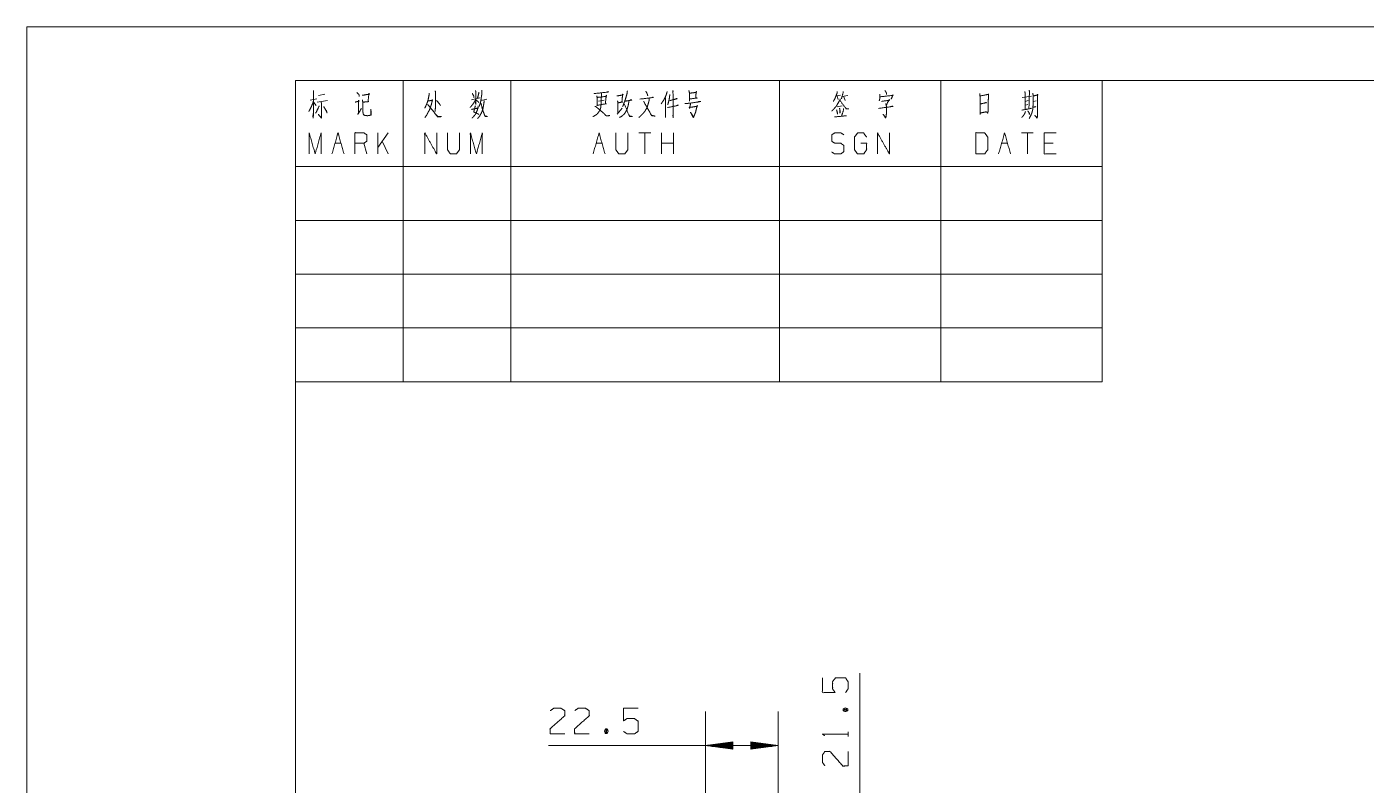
# Model space of a CAD drawing. Header units: millimetres. Extents: x 0 to 210, y 0 to 297.
# Drawn here: x 0 to 124.6, y 226.5 to 297 of the extents above; entities that cross this region are included whole.
import ezdxf

# ---------------------------------------------------------------- set-up
doc = ezdxf.new("R2010")
doc.units = ezdxf.units.MM
doc.layers.add('101', color=7, linetype='Continuous', true_color=0xffffff)

msp = doc.modelspace()

# ---------------------------------------------------------------- linework, layer by layer
at = {"layer": '101', "color": 133, "linetype": 'Continuous', "lineweight": 18}
for p, q in [((210, 297), (0, 297)), ((0, 297), (0, 0)), ((25, 292), (100, 292)), ((205, 292), (25, 292)), ((25, 292), (25, 5)), ((25, 292), (100, 292)), ((25, 292), (100, 292)), ((25, 292), (25, 264)), ((35, 292), (35, 264)), ((45, 292), (45, 264)), ((70, 292), (70, 264)), ((85, 292), (85, 264)), ((100, 292), (100, 264)), ((25, 284), (100, 284)), ((25, 279), (100, 279)), ((25, 274), (100, 274)), ((25, 269), (100, 269)), ((25, 264), (100, 264))]:
    msp.add_line(p, q, dxfattribs=at)
at = {"layer": '101', "color": 72, "linetype": 'Continuous', "lineweight": 18}
for p, q in [((26.34, 290.18), (26.96, 290.3)), ((27.13, 290.61), (27.71, 290.74)), ((41.34, 290.22), (42.13, 290.38)), ((42.25, 290.16), (42.79, 290.28)), ((75.25, 290.57), (75.67, 290.63)), ((75.35, 290.55), (75.45, 290.24)), ((75.82, 290.51), (76.35, 290.61)), ((75.98, 290.49), (76.11, 290.16)), ((92.56, 290.43), (93.43, 290.55)), ((26.7, 289.95), (26.92, 289.68)), ((26.99, 289.99), (27.95, 290.14)), ((53.17, 290.09), (53.7, 290.18)), ((54.91, 288.87), (55.37, 289.43)), ((75.83, 289.64), (75.37, 289.56)), ((92.84, 290.07), (93.11, 290.14)), ((92.86, 289.72), (93.09, 289.78)), ((93.6, 290.05), (93.85, 290.12)), ((33.59, 287.14), (32.63, 285.78)), ((32.63, 285.18), (32.63, 287.14)), ((58.02, 287.14), (56.9, 287.14)), ((57.46, 287.14), (57.46, 285.18)), ((59.02, 285.18), (59.02, 287.14)), ((60.14, 285.18), (60.14, 287.14)), ((93.6, 287.14), (92.49, 287.14)), ((93.05, 287.14), (93.05, 285.18)), ((28.66, 286.17), (29.22, 286.17)), ((31.62, 285.18), (31.34, 286.17)), ((33.59, 285.18), (33.04, 286.36)), ((52.94, 286.17), (53.49, 286.17)), ((60.14, 286.17), (59.02, 286.17)), ((90.65, 286.17), (91.2, 286.17)), ((95.45, 286.17), (94.61, 286.17)), ((75.92, 233.42), (76.34, 233.58)), ((53.81, 231.72), (53.97, 231.29)), ((76.37, 231.02), (76.37, 231.45))]:
    msp.add_line(p, q, dxfattribs=at)
at = {"layer": '101', "color": 22, "linetype": 'Continuous', "lineweight": 18}
for p, q in [((77.46, 218.29), (77.46, 236.9)), ((63.11, 223.54), (63.11, 233.35)), ((69.86, 218.29), (69.86, 233.35)), ((65.65, 230.51), (63.11, 230.17)), ((65.65, 230.45), (65.23, 230.45)), ((65.65, 230.5), (65.62, 230.5)), ((65.65, 230.5), (65.62, 230.5)), ((65.65, 229.84), (65.65, 230.51)), ((69.86, 230.17), (67.32, 230.51)), ((67.32, 230.51), (67.32, 229.84)), ((67.32, 230.5), (67.35, 230.5)), ((67.32, 230.5), (67.35, 230.5)), ((67.32, 230.45), (67.74, 230.45)), ((69.86, 230.17), (48.5, 230.17)), ((63.11, 230.17), (65.65, 229.84)), ((65.65, 230.2), (63.3, 230.2)), ((65.65, 230.15), (63.3, 230.15)), ((65.65, 230.25), (63.69, 230.25)), ((65.65, 230.1), (63.69, 230.1)), ((65.65, 230.3), (64.08, 230.3)), ((65.65, 230.05), (64.08, 230.05)), ((65.65, 230.35), (64.46, 230.35)), ((65.65, 230), (64.46, 230)), ((65.65, 230.4), (64.85, 230.4)), ((65.65, 229.95), (64.85, 229.95)), ((65.65, 229.89), (65.23, 229.89)), ((65.65, 229.84), (65.62, 229.84)), ((65.65, 229.84), (65.62, 229.84)), ((67.32, 230.4), (68.12, 230.4)), ((67.32, 230.35), (68.51, 230.35)), ((67.32, 230.3), (68.9, 230.3)), ((67.32, 230.25), (69.28, 230.25)), ((67.32, 230.2), (69.67, 230.2)), ((67.32, 229.84), (69.86, 230.17)), ((67.32, 230.15), (69.67, 230.15)), ((67.32, 230.1), (69.28, 230.1)), ((67.32, 230.05), (68.9, 230.05)), ((67.32, 230), (68.51, 230)), ((67.32, 229.95), (68.12, 229.95)), ((67.32, 229.89), (67.74, 229.89)), ((67.32, 229.84), (67.35, 229.84)), ((67.32, 229.84), (67.35, 229.84))]:
    msp.add_line(p, q, dxfattribs=at)
at = {"layer": '101', "color": 72, "linetype": 'Continuous', "lineweight": 18}
for points, knots in [([(26.67, 291.07), (26.66, 288.89), (26.63, 288.5), (26.61, 288.71), (26.64, 288.94)], [0, 0, 0.723303, 0.854546, 0.923601, 1, 1]), ([(30.7, 290.88), (30.87, 290.72), (30.92, 290.63), (30.92, 290.53), (30.9, 290.67)], [0, 0, 0.413146, 0.573572, 0.750721, 1, 1]), ([(31.19, 290.63), (31.87, 290.74), (31.82, 290.8), (31.73, 290.05), (31.82, 290.05), (31.25, 289.99)], [0, 0, 0.313958, 0.349012, 0.694882, 0.735357, 1, 1]), ([(31.22, 290.22), (31.25, 289.91), (31.25, 289.2), (31.27, 288.98), (31.3, 288.87), (31.34, 288.81), (31.41, 288.77), (31.53, 288.75), (31.66, 288.73), (32.03, 288.79), (32, 289.33), (32, 288.79)], [0, 0, 0.097093, 0.316208, 0.387239, 0.42073, 0.444406, 0.470581, 0.507596, 0.549105, 0.664641, 0.832445, 1, 1]), ([(37.43, 290.84), (37.42, 290.72), (37.34, 290.3), (37.26, 290.01), (37.18, 289.8), (37.09, 289.6), (37.01, 289.43)], [0, 0, 0.084498, 0.36853, 0.573114, 0.721457, 0.873368, 1, 1]), ([(37.28, 290.09), (37.75, 290.18), (37.71, 290.22), (37.68, 290.03), (37.62, 289.76), (37.56, 289.6), (37.48, 289.37), (37.4, 289.18), (37.28, 288.98), (37.2, 288.81), (37.02, 288.56)], [0, 0, 0.202443, 0.228131, 0.308408, 0.425631, 0.500403, 0.604281, 0.689483, 0.790714, 0.870506, 1, 1]), ([(37.97, 291.05), (38.02, 290.94), (38, 290.84), (37.99, 289.12), (37.97, 289.23), (38, 289.45)], [0, 0, 0.049543, 0.095606, 0.852767, 0.898838, 1, 1]), ([(41.75, 290.24), (41.62, 290.01), (41.48, 289.8), (41.35, 289.64), (41.22, 289.49)], [0, 0, 0.287221, 0.555142, 0.786181, 1, 1]), ([(41.43, 290.8), (41.56, 290.57), (41.59, 290.43)], [0, 0, 0.640221, 1, 1]), ([(41.73, 291.07), (41.76, 290.92), (41.76, 289.78), (41.73, 289.93), (41.76, 290.05)], [0, 0, 0.094654, 0.823636, 0.91829, 1, 1]), ([(42.03, 290.92), (42.03, 290.82), (41.91, 290.34)], [0, 0, 0.174301, 1, 1]), ([(42.33, 291.11), (42.33, 290.98), (42.32, 290.76), (42.27, 290.47), (42.23, 290.16), (42.17, 289.91), (42.1, 289.68), (42.08, 289.62)], [0, 0, 0.081852, 0.232243, 0.425429, 0.63211, 0.800313, 0.957953, 1, 1]), ([(53.44, 290.84), (53.42, 290.18), (53.41, 289.85), (53.39, 289.66), (53.38, 289.56), (53.36, 289.43), (53.32, 289.31), (53.27, 289.2), (53.14, 289.02), (53, 288.85), (52.79, 288.73), (52.69, 288.67), (52.65, 288.65)], [0, 0, 0.263783, 0.395771, 0.470171, 0.511786, 0.56157, 0.614019, 0.658777, 0.749614, 0.837596, 0.932985, 0.980677, 1, 1]), ([(52.76, 290.82), (52.82, 290.78), (52.85, 290.8), (54.11, 290.94), (54.07, 290.96), (53.92, 290.92)], [0, 0, 0.045522, 0.068286, 0.872626, 0.90344, 1, 1]), ([(53, 290.59), (53.04, 290.41), (53.04, 289.66), (53.03, 289.7), (53.89, 289.85), (53.8, 289.85), (53.89, 290.63), (53.92, 290.57), (53.87, 290.53), (53.04, 290.43)], [0, 0, 0.051663, 0.252803, 0.264656, 0.500971, 0.524672, 0.738301, 0.756829, 0.773117, 1, 1]), ([(54.88, 290.57), (55.47, 290.67), (55.41, 290.74), (55.34, 290.01), (55.41, 290.01), (54.97, 289.93), (54.94, 290.12), (54.97, 289.89), (54.96, 288.96)], [0, 0, 0.181366, 0.207406, 0.429567, 0.451891, 0.588199, 0.645735, 0.715777, 1, 1]), ([(55.85, 291.05), (55.82, 290.8), (55.73, 290.47), (55.62, 290.12), (55.53, 289.89), (55.47, 289.72), (55.41, 289.58)], [0, 0, 0.162457, 0.385014, 0.625897, 0.784413, 0.898493, 1, 1]), ([(55.62, 290.07), (56.27, 290.2), (56.2, 290.22), (56.08, 290.18)], [0, 0, 0.769962, 0.857327, 1, 1]), ([(57.88, 290.32), (57.88, 290.2), (57.81, 289.91), (57.74, 289.68), (57.65, 289.43), (57.52, 289.23), (57.5, 289.18), (57.42, 289.08), (57.31, 288.94), (57.18, 288.81), (57.06, 288.69), (56.93, 288.58)], [0, 0, 0.060656, 0.206644, 0.323463, 0.452143, 0.571976, 0.593424, 0.659716, 0.74639, 0.834816, 0.918178, 1, 1]), ([(57.02, 290.28), (58.29, 290.43), (58.21, 290.45), (58.12, 290.41)], [0, 0, 0.872478, 0.933903, 1, 1]), ([(57.56, 291.03), (57.66, 290.84), (57.71, 290.72), (57.74, 290.59)], [0, 0, 0.450481, 0.729637, 1, 1]), ([(59.55, 290.98), (59.48, 290.72), (59.38, 290.47), (59.26, 290.24), (59.14, 290.05), (59, 289.85)], [0, 0, 0.21836, 0.428744, 0.629221, 0.801494, 1, 1]), ([(59.38, 290.41), (59.39, 289.16), (59.39, 288.56), (59.38, 288.69), (59.39, 288.91)], [0, 0, 0.565717, 0.839123, 0.896086, 1, 1]), ([(59.8, 290.72), (59.76, 290.38), (59.7, 290.09), (59.64, 289.89), (59.6, 289.76)], [0, 0, 0.34211, 0.644851, 0.86512, 1, 1]), ([(59.8, 290.14), (60.47, 290.32), (60.4, 290.32), (60.28, 290.26)], [0, 0, 0.772509, 0.853435, 1, 1]), ([(60.08, 291.07), (60.12, 290.98), (60.09, 291.03), (60.11, 288.54), (60.09, 288.73), (60.11, 289.04)], [0, 0, 0.029975, 0.04619, 0.840789, 0.900562, 1, 1]), ([(61.57, 291.07), (61.63, 290.82), (61.63, 290.09), (61.63, 290.28), (62.33, 290.38), (62.21, 290.38), (62.24, 290.9), (62.26, 290.98), (62.29, 290.92), (62.19, 290.9), (61.63, 290.82)], [0, 0, 0.076614, 0.294117, 0.350048, 0.563214, 0.598361, 0.753971, 0.779215, 0.799829, 0.831205, 1, 1]), ([(75.64, 290.3), (75.63, 290.2), (75.39, 289.83), (75.38, 289.78), (75.26, 289.6), (75.06, 289.37), (74.85, 289.16)], [0, 0, 0.074337, 0.387309, 0.418539, 0.575027, 0.79286, 1, 1]), ([(75.37, 290.98), (75.35, 290.84), (75.23, 290.53), (75.13, 290.28), (75.01, 290.07)], [0, 0, 0.148006, 0.485257, 0.758321, 1, 1]), ([(75.91, 290.98), (75.92, 290.88), (75.75, 290.3)], [0, 0, 0.147218, 1, 1]), ([(79.34, 290.74), (79.34, 290.51), (79.33, 290.34), (79.3, 290.22), (79.27, 290.12)], [0, 0, 0.361949, 0.626223, 0.829034, 1, 1]), ([(79.34, 290.49), (80.57, 290.63), (80.56, 290.67), (80.37, 290.26)], [0, 0, 0.712481, 0.737756, 1, 1]), ([(79.49, 290.07), (80.25, 290.18), (80.21, 290.24), (79.92, 289.72)], [0, 0, 0.533866, 0.586729, 1, 1]), ([(79.78, 291.09), (79.89, 290.96), (79.93, 290.86), (79.96, 290.69)], [0, 0, 0.364604, 0.619196, 1, 1]), ([(88.61, 290.8), (88.64, 290.59), (88.66, 290.14), (88.67, 289.66), (88.67, 289.6), (88.67, 288.83), (88.67, 288.98), (89.24, 289.1), (89.36, 288.96), (89.39, 289.14), (89.39, 289.39), (89.4, 289.87), (89.42, 290.36), (89.42, 290.78), (89.43, 290.72), (88.66, 290.57)], [0, 0, 0.037589, 0.119519, 0.205166, 0.216331, 0.354043, 0.380097, 0.485125, 0.518622, 0.552532, 0.597196, 0.682843, 0.77221, 0.846648, 0.858119, 1, 1]), ([(92.8, 290.98), (92.83, 290.86), (92.83, 289.31)], [0, 0, 0.075954, 1, 1]), ([(93.21, 291.11), (93.24, 290.98), (93.19, 289.37)], [0, 0, 0.073211, 1, 1]), ([(93.55, 290.82), (93.59, 290.59), (93.59, 290.14), (93.57, 289.64), (93.55, 289.33), (93.47, 289), (93.38, 288.79), (93.22, 288.48)], [0, 0, 0.096217, 0.285187, 0.491418, 0.620825, 0.76157, 0.854869, 1, 1]), ([(93.59, 290.57), (94.03, 290.67), (93.98, 290.74), (93.98, 290.05), (94, 289.12), (93.98, 288.77), (93.97, 288.56), (93.95, 288.5), (93.74, 288.77), (93.94, 288.58)], [0, 0, 0.13308, 0.155522, 0.357051, 0.631901, 0.735808, 0.797028, 0.815849, 0.918301, 1, 1]), ([(26.67, 290.16), (26.6, 289.91), (26.48, 289.62), (26.35, 289.35), (26.23, 289.14)], [0, 0, 0.233514, 0.515368, 0.78555, 1, 1]), ([(27.18, 289.66), (27.17, 289.58), (26.86, 288.96)], [0, 0, 0.108202, 1, 1]), ([(27.37, 289.99), (27.42, 289.87), (27.42, 288.83), (27.4, 288.6), (27.39, 288.52), (27.11, 288.85), (27.39, 288.56)], [0, 0, 0.056947, 0.504404, 0.603051, 0.639405, 0.826366, 1, 1]), ([(27.61, 289.58), (27.87, 289.16), (27.92, 289), (27.81, 289.27)], [0, 0, 0.516563, 0.696901, 1, 1]), ([(30.53, 289.99), (30.92, 290.09), (30.86, 290.16), (30.83, 288.96), (30.77, 288.83), (31.12, 289.41)], [0, 0, 0.158008, 0.19221, 0.673433, 0.728446, 1, 1]), ([(37.28, 289.8), (38.22, 288.62), (38.56, 288.65), (38.54, 288.65), (38.24, 288.67), (38.08, 288.81)], [0, 0, 0.632183, 0.773704, 0.779845, 0.909108, 1, 1]), ([(38.1, 290.16), (38.13, 290.14), (38.4, 289.8), (38.47, 289.68)], [0, 0, 0.059448, 0.761031, 1, 1]), ([(41.34, 289.31), (41.97, 289.45), (41.98, 289.64), (41.98, 289.56), (41.91, 289.31), (41.81, 289.04), (41.7, 288.83), (41.59, 288.71), (41.48, 288.58), (41.41, 288.52)], [0, 0, 0.30447, 0.39258, 0.431622, 0.553714, 0.689469, 0.798362, 0.878841, 0.954752, 1, 1]), ([(41.72, 289.66), (41.56, 289.08), (41.66, 289.04), (41.78, 289), (41.89, 288.94), (42.04, 288.85)], [0, 0, 0.5291, 0.62629, 0.735524, 0.852093, 1, 1]), ([(41.76, 290.2), (41.94, 290.07), (42.03, 289.97)], [0, 0, 0.613122, 1, 1]), ([(42.54, 290.16), (42.49, 289.8), (42.45, 289.56), (42.41, 289.35), (42.35, 289.16), (42.23, 288.91), (42.13, 288.73), (42.01, 288.56), (41.92, 288.48)], [0, 0, 0.19438, 0.332636, 0.448614, 0.555649, 0.70616, 0.822692, 0.933847, 1, 1]), ([(42.22, 289.89), (42.25, 289.85), (42.39, 289.27), (42.49, 289), (42.6, 288.71), (42.63, 288.65), (42.85, 288.67), (42.63, 288.69), (42.55, 288.81)], [0, 0, 0.026721, 0.341749, 0.493483, 0.655465, 0.691641, 0.80784, 0.924039, 1, 1]), ([(52.82, 289.6), (52.89, 289.6), (53.17, 289.37), (53.41, 289.16), (53.63, 288.98), (53.9, 288.71), (54.23, 288.75), (53.92, 288.71), (53.82, 288.79)], [0, 0, 0.033467, 0.197839, 0.340788, 0.472468, 0.649452, 0.797921, 0.939753, 1, 1]), ([(55.98, 290.12), (55.98, 289.99), (55.92, 289.66), (55.86, 289.47), (55.81, 289.31), (55.73, 289.16), (55.65, 289.02), (55.54, 288.87), (55.31, 288.67), (55.13, 288.58)], [0, 0, 0.067236, 0.249298, 0.354996, 0.450079, 0.537949, 0.629663, 0.725721, 0.894899, 1, 1]), ([(55.54, 289.8), (55.59, 289.78), (56.04, 288.67), (56.32, 288.65), (56.06, 288.71), (55.98, 288.83)], [0, 0, 0.024909, 0.644018, 0.787117, 0.926016, 1, 1]), ([(57.34, 290.05), (57.4, 290.01), (58.1, 288.75), (58.43, 288.69), (58.12, 288.77), (58.02, 288.89)], [0, 0, 0.030854, 0.652647, 0.79375, 0.930716, 1, 1]), ([(59.57, 289.49), (60.61, 289.7), (60.53, 289.72), (60.4, 289.66)], [0, 0, 0.826976, 0.886334, 1, 1]), ([(61.18, 289.87), (61.37, 289.87), (61.75, 289.91), (62.68, 290.05), (62.58, 290.07), (62.43, 290.03)], [0, 0, 0.10704, 0.322386, 0.855626, 0.914427, 1, 1]), ([(61.73, 289.91), (61.63, 289.41), (61.6, 289.49), (62.38, 289.62), (62.33, 289.7), (62.33, 289.62), (62.24, 289.27), (62.19, 289.04), (62.11, 288.85), (62.05, 288.71), (62.01, 288.6), (61.98, 288.58), (61.72, 289.06), (62, 288.62)], [0, 0, 0.13637, 0.159981, 0.371157, 0.396349, 0.418604, 0.516111, 0.579311, 0.63312, 0.675133, 0.705357, 0.714996, 0.861275, 1, 1]), ([(75.31, 289.27), (75.38, 289), (75.38, 288.87), (75.37, 289.04)], [0, 0, 0.489807, 0.707975, 1, 1]), ([(75.58, 289.43), (75.64, 289.12), (75.61, 288.96), (75.61, 289.18)], [0, 0, 0.443891, 0.680119, 1, 1]), ([(75.61, 290.16), (76.2, 289.37), (76.43, 289.37), (76.2, 289.39), (76.08, 289.54)], [0, 0, 0.599324, 0.742451, 0.886135, 1, 1]), ([(75.95, 289.41), (75.95, 289.27), (75.77, 288.69)], [0, 0, 0.19307, 1, 1]), ([(79.2, 289.41), (80.57, 289.6), (80.49, 289.62), (80.28, 289.56)], [0, 0, 0.820202, 0.873508, 1, 1]), ([(79.87, 289.87), (79.9, 289.76), (79.93, 289.64), (79.94, 289.43), (79.94, 289), (79.93, 288.85), (79.9, 288.65), (79.86, 288.52), (79.64, 288.87), (79.87, 288.56)], [0, 0, 0.049623, 0.1085, 0.204239, 0.404798, 0.471991, 0.568442, 0.629223, 0.820578, 1, 1]), ([(88.67, 289.83), (89.24, 289.95), (89.18, 289.97), (89.05, 289.89)], [0, 0, 0.728512, 0.805958, 1, 1]), ([(92.52, 289.25), (93.43, 289.41), (93.38, 289.43), (93.33, 289.37)], [0, 0, 0.873246, 0.919206, 1, 1]), ([(92.86, 289.12), (92.84, 289.02), (92.73, 288.81), (92.62, 288.67), (92.52, 288.56)], [0, 0, 0.157085, 0.51447, 0.781154, 1, 1]), ([(93.09, 289.18), (93.25, 288.94), (93.25, 288.83), (93.19, 289.02)], [0, 0, 0.497679, 0.671694, 1, 1]), ([(93.57, 289.52), (93.6, 289.52), (93.84, 289.58)], [0, 0, 0.107799, 1, 1]), ([(75.12, 288.62), (76.23, 288.73), (76.16, 288.73), (75.99, 288.71)], [0, 0, 0.825897, 0.879998, 1, 1]), ([(26.26, 285.18), (26.26, 287.14), (26.82, 285.18), (27.37, 287.14), (27.37, 285.18)], [0, 0, 0.245192, 0.5, 0.754808, 1, 1]), ([(30.51, 285.18), (30.51, 287.14), (31.34, 287.14), (31.62, 286.96), (31.62, 286.36), (31.34, 286.17), (30.51, 286.17)], [0, 0, 0.400952, 0.571035, 0.639278, 0.761676, 0.829917, 1, 1]), ([(37.01, 285.18), (37.01, 287.14), (38.12, 285.18), (38.12, 287.14)], [0, 0, 0.317574, 0.682426, 1, 1]), ([(39.13, 287.14), (39.13, 285.57), (39.39, 285.18), (39.95, 285.18), (40.24, 285.57), (40.24, 287.14)], [0, 0, 0.337152, 0.438599, 0.557781, 0.662848, 1, 1]), ([(41.25, 285.18), (41.25, 287.14), (41.81, 285.18), (42.36, 287.14), (42.36, 285.18)], [0, 0, 0.245192, 0.5, 0.754808, 1, 1]), ([(54.78, 287.14), (54.78, 285.57), (55.05, 285.18), (55.6, 285.18), (55.89, 285.57), (55.89, 287.14)], [0, 0, 0.337152, 0.438599, 0.557781, 0.662848, 1, 1]), ([(74.85, 285.36), (75.13, 285.18), (75.7, 285.18), (75.98, 285.39), (75.98, 285.97), (75.7, 286.17), (75.15, 286.17), (74.85, 286.36), (74.85, 286.96), (75.15, 287.14), (75.7, 287.14), (75.98, 286.96)], [0, 0, 0.068035, 0.184054, 0.254521, 0.372333, 0.442799, 0.555843, 0.626367, 0.748393, 0.81892, 0.931964, 1, 1]), ([(77.55, 286.17), (78.1, 286.17), (78.1, 285.57), (77.82, 285.18), (77.25, 285.18), (76.97, 285.57), (76.97, 286.75), (77.27, 287.14), (77.81, 287.14), (78.09, 286.75)], [0, 0, 0.103295, 0.214797, 0.304261, 0.410274, 0.499739, 0.718892, 0.809956, 0.910533, 1, 1]), ([(79.11, 285.18), (79.11, 287.14), (80.22, 285.18), (80.22, 287.14)], [0, 0, 0.317574, 0.682426, 1, 1]), ([(88.25, 285.18), (89.07, 285.18), (89.36, 285.57), (89.36, 286.75), (89.07, 287.14), (88.25, 287.14), (88.25, 285.18)], [0, 0, 0.142133, 0.227159, 0.431787, 0.516817, 0.65895, 1, 1]), ([(90.37, 285.18), (90.93, 287.14), (91.48, 285.18)], [0, 0, 0.5, 1, 1]), ([(95.73, 285.18), (94.61, 285.18), (94.61, 287.14), (95.73, 287.14)], [0, 0, 0.265389, 0.734611, 1, 1]), ([(76.14, 235.1), (76.37, 235.44), (76.37, 236.12), (76.14, 236.46), (75.19, 236.46), (74.94, 236.12), (74.94, 235.44), (75.17, 235.1), (73.99, 235.1), (73.99, 236.46)], [0, 0, 0.062227, 0.168342, 0.230571, 0.376815, 0.441266, 0.547382, 0.609608, 0.79049, 1, 1]), ([(48.68, 233.42), (49, 233.64), (49.68, 233.64), (50.02, 233.42), (50.02, 232.94), (48.66, 231.74), (48.68, 231.27), (50.02, 231.27)], [0, 0, 0.069694, 0.19298, 0.265278, 0.350229, 0.674743, 0.759752, 1, 1]), ([(50.95, 233.42), (51.27, 233.64), (51.96, 233.64), (52.3, 233.42), (52.3, 232.94), (50.94, 231.74), (50.95, 231.27), (52.3, 231.27)], [0, 0, 0.069695, 0.192979, 0.265277, 0.350229, 0.674743, 0.759753, 1, 1]), ([(55.49, 231.49), (55.82, 231.27), (56.51, 231.27), (56.85, 231.49), (56.85, 232.44), (56.51, 232.69), (55.82, 232.69), (55.49, 232.47), (55.49, 233.64), (56.85, 233.64)], [0, 0, 0.062228, 0.168343, 0.230571, 0.376815, 0.441263, 0.547379, 0.609607, 0.79049, 1, 1]), ([(76.34, 233.42), (76.34, 233.58), (76.12, 233.67), (75.92, 233.58), (75.92, 233.42), (76.12, 233.34), (76.34, 233.42), (75.92, 233.58)], [0, 0, 0.09398, 0.236785, 0.365957, 0.459936, 0.589108, 0.731913, 1, 1]), ([(53.81, 231.29), (53.97, 231.29), (54.06, 231.52), (53.97, 231.72), (53.81, 231.72), (53.73, 231.52), (53.81, 231.29), (53.97, 231.72)], [0, 0, 0.093975, 0.236781, 0.365958, 0.459933, 0.589109, 0.731913, 1, 1]), ([(74.19, 231.09), (73.99, 231.24), (76.37, 231.24)], [0, 0, 0.093488, 1, 1]), ([(74.22, 228.29), (73.99, 228.61), (73.99, 229.3), (74.22, 229.63), (74.69, 229.63), (75.89, 228.27), (76.37, 228.29), (76.37, 229.63)], [0, 0, 0.069695, 0.192979, 0.265274, 0.350228, 0.674741, 0.759753, 1, 1])]:
    msp.add_open_spline(points, degree=1, knots=knots, dxfattribs=at)
for points in [[(28.38, 285.18), (28.94, 287.14), (29.5, 285.18)], [(52.66, 285.18), (53.22, 287.14), (53.77, 285.18)]]:
    msp.add_open_spline(points, degree=1, dxfattribs=at)

doc.saveas('drawing.dxf')
